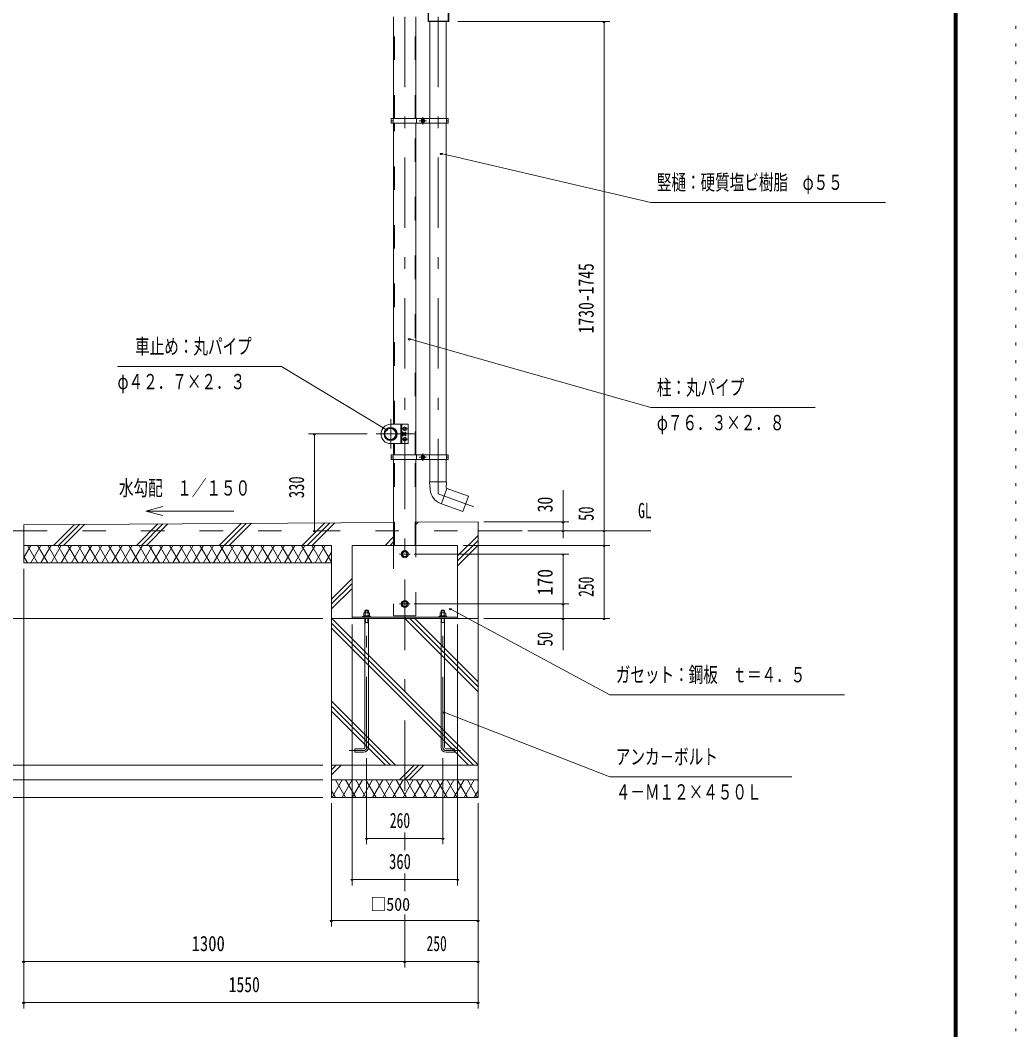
# Model space of a CAD drawing. Units: millimetres, scale not verified, with parts at other scales. Extents: x -22990 to 22993, y -10500 to 10500.
# Drawn here: x 14502 to 22993, y -3162 to 5449 of the extents above; entities that cross this region are included whole.
import ezdxf
from ezdxf.enums import TextEntityAlignment as Align

# ---------------------------------------------------------------- set-up
doc = ezdxf.new("R2010")
doc.units = ezdxf.units.MM
doc.header["$LTSCALE"] = 50
for name, pattern in [('USER2', [10, 4, -6]), ('USER3', [24, 12, -5, 2, -5]), ('USER4', [3, 0.5, -2.5])]:
    doc.linetypes.add(name, pattern=pattern)
for name, color, linetype, lineweight in [('0-6_2-02BOLD', 7, 'Continuous', 18), ('0-7_2-12HIDDEN', 3, 'USER2', 18), ('0-8_2-22CENTER', 3, 'USER3', 18), ('0-9_2-42THIN', 4, 'Continuous', 18), ('0-A_2-52DIM', 3, 'Continuous', 18), ('0-B_2-62HATCH', 2, 'Continuous', 18), ('0-C_F-F1PAPER', 5, 'Continuous', 18), ('0-D_F-E_J_ADD', 5, 'USER4', 18)]:
    doc.layers.add(name, color=color, linetype=linetype, lineweight=lineweight)
doc.styles.add('ＭＳ ゴシック', font='')
doc.styles.get('ＭＳ ゴシック').set_extended_font_data('MS Gothic')

msp = doc.modelspace()

# ---------------------------------------------------------------- linework, layer by layer
at = {"layer": '0-6_2-02BOLD'}
for p, q in [((17686.4, 5477.35), (17686.4, 4609.93)), ((17877.15, 4609.93), (17877.15, 5477.35)), ((17996.54, 5437.25), (17996.54, 4609.93)), ((18134.04, 4609.93), (18134.04, 5437.25)), ((17682.41, 4589.93), (17667.16, 4589.93)), ((17682.41, 4609.93), (17682.41, 4569.93)), ((17686.4, 4569.93), (17686.4, 2002.43)), ((17877.15, 1741.42), (17877.15, 4569.93)), ((17881.15, 4569.93), (17881.15, 4609.93)), ((17992.54, 4609.93), (17992.54, 4569.93)), ((17996.54, 4569.93), (17996.54, 1741.42)), ((18134.04, 1741.42), (18134.04, 4569.93)), ((18138.04, 4569.93), (18138.04, 4609.93)), ((18153.29, 4589.93), (18138.04, 4589.93)), ((17756.78, 1837.43), (17756.78, 2002.43)), ((17714.78, 1927.43), (17714.78, 1912.43)), ((17717.53, 1912.43), (17714.78, 1912.43)), ((17756.78, 1934.37), (17768.01, 1934.37)), ((17768.01, 1927.15), (17756.78, 1927.15)), ((17756.78, 1912.71), (17768.01, 1912.71)), ((17781.78, 1927.43), (17769.28, 1927.43)), ((17769.28, 1912.43), (17781.78, 1912.43)), ((17790.51, 1927.15), (17781.78, 1927.15)), ((17781.78, 1912.71), (17790.51, 1912.71)), ((17686.4, 1837.43), (17686.4, 1741.42)), ((17682.41, 1741.42), (17682.41, 1701.42)), ((17881.15, 1701.42), (17881.15, 1741.42)), ((17992.54, 1741.42), (17992.54, 1701.42)), ((18138.04, 1701.42), (18138.04, 1741.42)), ((17667.16, 1721.42), (17682.41, 1721.42)), ((17686.4, 1701.42), (17686.4, 969.93)), ((17877.15, 969.93), (17877.15, 1701.42)), ((17996.54, 1701.42), (17996.54, 1512.77)), ((18134.04, 1512.77), (18134.04, 1701.42)), ((18138.04, 1721.42), (18153.29, 1721.42)), ((17991.55, 1512.77), (17997.7, 1445.1)), ((18094.52, 1325.83), (18141.54, 1455.04)), ((14531.77, 1144.93), (17686.4, 1165.28)), ((14531.77, 1094.93), (14156.77, 1094.93)), ((18406.77, 1094.93), (18781.77, 1094.93)), ((17156.77, 344.93), (18406.77, 344.93)), ((17331.77, 356.18), (18231.78, 356.18)), ((17421.77, 356.18), (17421.77, 361.93)), ((17441.78, 412.67), (17471.78, 412.67)), ((17441.78, 344.93), (17441.78, -752.57)), ((17444.51, 392.17), (17444.51, 369.43)), ((17449.28, 361.93), (17456.78, 369.43)), ((17464.28, 369.43), (17456.78, 361.93)), ((17469.05, 369.43), (17469.05, 392.17)), ((17471.78, -752.57), (17471.78, 344.93)), ((17483.65, 361.93), (17483.65, 369.43)), ((18079.9, 361.93), (18079.9, 369.43)), ((18091.77, 394.43), (18091.77, 412.67)), ((18091.77, 344.93), (18091.77, -752.57)), ((18094.51, 369.43), (18094.51, 392.17)), ((18099.28, 369.43), (18106.77, 361.93)), ((18114.27, 361.93), (18106.77, 369.43)), ((18119.04, 369.43), (18119.04, 392.17)), ((18121.78, -752.57), (18121.78, 344.93)), ((18141.77, 361.93), (18141.77, 356.18)), ((17441.78, 311.18), (17471.78, 311.18)), ((18121.78, 311.18), (18091.77, 311.18)), ((18206.77, -795.07), (18134.27, -795.07)), ((17156.77, -905.07), (18406.77, -905.07)), ((18406.77, -1030.07), (17156.77, -1030.07))]:
    msp.add_line(p, q, dxfattribs=at)
for points in [[(17984.27, 5549.75), (17981.28, 5549.75), (17981.28, 5437.25), (18156.28, 5437.25), (18156.28, 5549.75), (18153.27, 5549.75), (18153.27, 5445.25), (18148.28, 5440.25), (17989.28, 5440.25), (17984.27, 5445.25)], [(18153.29, 4569.93), (17667.16, 4569.93), (17667.16, 4609.93), (18153.29, 4609.93)], [(17949.35, 4597.15), (17936.85, 4604.36), (17924.35, 4597.15), (17924.35, 4582.71), (17936.85, 4575.49), (17949.35, 4582.71)], [(17769.28, 1972.15), (17781.78, 1979.36), (17794.28, 1972.15), (17794.28, 1957.71), (17781.78, 1950.5), (17769.28, 1957.71)], [(17791.78, 1907.68), (17791.78, 1932.18), (17790.51, 1934.37), (17781.78, 1934.37), (17781.78, 1905.5), (17790.51, 1905.5)], [(17769.28, 1882.15), (17781.78, 1889.36), (17794.28, 1882.15), (17794.28, 1867.71), (17781.78, 1860.5), (17769.28, 1867.71)], [(17667.16, 1701.42), (17667.16, 1741.42), (18153.29, 1741.42), (18153.29, 1701.42)], [(17924.35, 1728.64), (17924.35, 1714.21), (17936.85, 1706.99), (17949.35, 1714.21), (17949.35, 1728.64), (17936.85, 1735.86)], [(17794.04, 873.68), (17769.51, 873.68), (17757.24, 894.93), (17769.51, 916.18), (17794.04, 916.18), (17806.31, 894.93)], [(17794.04, 448.68), (17806.31, 469.93), (17794.04, 491.18), (17769.51, 491.18), (17757.24, 469.93), (17769.51, 448.68)]]:
    msp.add_lwpolyline(points, close=True, dxfattribs=at)
for points in [[(17661.78, 2002.43), (17811.77, 2002.43), (17811.77, 1837.43), (17661.78, 1837.43)], [(17714.78, 1912.43), (17712.28, 1914.93), (17712.28, 1924.93), (17714.78, 1927.43), (17717.53, 1927.43)], [(17768.01, 1934.37), (17769.28, 1932.18), (17769.28, 1907.68), (17768.01, 1905.5), (17756.78, 1905.5)], [(17991.55, 1512.77), (18139.04, 1512.77), (18134.04, 1457.77), (18324.06, 1388.61), (18277.04, 1259.4), (18087.6, 1328.35)], [(17156.77, 819.93), (14531.77, 819.93), (14531.77, 1144.93)], [(17877.15, 1166.51), (18406.77, 1169.93), (18406.77, -1180.07)], [(18406.77, -1180.07), (17156.77, -1180.07), (17156.77, 969.93), (14531.77, 969.93)], [(18231.78, 344.93), (18231.78, 969.93), (17331.77, 969.93), (17331.77, 344.93)], [(17421.77, 361.93), (17491.77, 361.93), (17491.77, 356.18)], [(17483.65, 369.43), (17429.9, 369.43), (17429.9, 361.93)], [(17432.24, 369.43), (17432.24, 392.17), (17436.15, 394.43), (17477.4, 394.43), (17481.31, 392.17), (17481.31, 369.43)], [(17471.78, 394.43), (17471.78, 412.67), (17466.77, 417.67), (17446.77, 417.67), (17441.78, 412.67), (17441.78, 394.43)], [(18141.77, 361.93), (18071.78, 361.93), (18071.78, 356.18)], [(18079.9, 369.43), (18133.65, 369.43), (18133.65, 361.93)], [(18127.4, 394.43), (18086.15, 394.43), (18082.24, 392.17), (18082.24, 369.43)], [(18121.78, 394.43), (18121.78, 412.67), (18091.77, 412.67), (18096.78, 417.67), (18116.77, 417.67), (18121.78, 412.67)], [(18127.4, 394.43), (18131.31, 392.17), (18131.31, 369.43)], [(17429.27, -765.07), (17356.77, -765.07), (17356.77, -795.07), (17429.27, -795.07)], [(18134.27, -765.07), (18206.77, -765.07), (18206.77, -795.07)]]:
    msp.add_lwpolyline(points, dxfattribs=at)
for centre, radius in [((17936.85, 4589.93), 15.62), ((17936.85, 4589.93), 12.25), ((17661.78, 1919.93), 56.25), ((17658.9, 1919.93), 53.38), ((17658.9, 1919.93), 47.62), ((17781.78, 1964.93), 15.62), ((17781.78, 1964.93), 12.25), ((17781.78, 1874.93), 15.62), ((17781.78, 1874.93), 12.25), ((17936.85, 1721.42), 15.62), ((17936.85, 1721.42), 12.25), ((17781.78, 894.93), 30), ((17781.78, 894.93), 20.62), ((17781.78, 469.93), 30), ((17781.78, 469.93), 20.62)]:
    msp.add_circle(centre, radius, dxfattribs=at)
for centre, radius, start, end in [((17661.78, 1919.93), 82.5, 90, 270), ((17763.48, 1930.76), 5.79, 321.46857, 360), ((17748, 1919.93), 21.27, 340.17088, 19.83133), ((17763.48, 1909.1), 5.79, 0, 38.54623), ((17770.5, 1919.93), 21.27, 340.16867, 19.82912), ((17785.98, 1909.1), 5.79, 0, 38.53143), ((17785.99, 1930.76), 5.79, 321.45377, 0), ((18134.63, 1457.55), 137.5, 185.19513, 249.99989), ((17438.37, 384.97), 9.46, 49.5701, 90), ((17456.78, 359.98), 34.45, 69.13593, 110.86406), ((17475.18, 384.97), 9.46, 90, 130.42989), ((18088.37, 384.97), 9.46, 49.57011, 90), ((18106.77, 359.98), 34.45, 69.13594, 110.86407), ((18125.18, 384.97), 9.46, 90, 130.4299), ((17429.27, -752.57), 42.5, 270, 0), ((17429.27, -752.57), 12.5, 270, 0), ((18134.27, -752.57), 42.5, 180, 270), ((18134.27, -752.57), 12.5, 180, 270)]:
    msp.add_arc(centre, radius, start, end, dxfattribs=at)
at = {"layer": '0-7_2-12HIDDEN'}
for p, q in [((17693.4, 4609.93), (17693.4, 5477.35)), ((17870.15, 4609.93), (17870.15, 5477.35)), ((17693.4, 2002.43), (17693.4, 4569.93)), ((17870.15, 1741.42), (17870.15, 4569.93)), ((17748.78, 1837.43), (17748.78, 2002.43)), ((17693.4, 1741.42), (17693.4, 1837.43)), ((17693.4, 969.93), (17693.4, 1701.42)), ((17870.15, 969.93), (17870.15, 1701.42)), ((14531.77, 1094.93), (18406.77, 1094.93)), ((17686.4, 969.93), (17686.4, 369.93))]:
    msp.add_line(p, q, dxfattribs=at)
msp.add_lwpolyline([(17686.4, 369.93), (17877.15, 369.93), (17877.15, 969.93)], dxfattribs=at)
at = {"layer": '0-8_2-22CENTER'}
for p, q in [((17781.78, 5477.35), (17781.78, -1274.96)), ((17968.1, 4589.93), (17905.6, 4589.93)), ((17936.85, 4621.18), (17936.85, 4558.68)), ((17661.78, 1794.93), (17661.78, 2044.93)), ((17861.78, 1919.93), (17536.78, 1919.93)), ((17750.52, 1964.93), (17813.03, 1964.93)), ((17814.66, 1874.93), (17750.52, 1874.93)), ((17936.85, 1690.18), (17936.85, 1752.67)), ((17905.6, 1721.42), (17968.1, 1721.42)), ((17826.78, 894.93), (17736.78, 894.93)), ((17456.78, -752.57), (17456.78, 447.67)), ((17826.78, 469.93), (17736.78, 469.93)), ((18106.77, -752.57), (18106.77, 447.67)), ((17429.27, -780.07), (17306.78, -780.07)), ((18134.27, -780.07), (18256.77, -780.07))]:
    msp.add_line(p, q, dxfattribs=at)
msp.add_lwpolyline([(18065.29, 5477.35), (18065.29, 1409.63), (18372.15, 1297.94)], dxfattribs=at)
for centre, start, end in [((17429.27, -752.57), 270, 0), ((18134.27, -752.57), 180, 270)]:
    msp.add_arc(centre, 27.5, start, end, dxfattribs=at)
at = {"layer": '0-9_2-42THIN'}
for p, q in [((17712.78, 1925.43), (17717.76, 1925.43)), ((17717.76, 1914.43), (17712.78, 1914.43)), ((17781.78, 1925.43), (17769.28, 1925.43)), ((17769.28, 1914.43), (17781.78, 1914.43)), ((17445.53, 394.43), (17445.53, 416.41)), ((17468.03, 416.41), (17468.03, 394.43)), ((18095.52, 416.41), (18095.52, 394.43)), ((18118.03, 394.43), (18118.03, 416.41))]:
    msp.add_line(p, q, dxfattribs=at)
for points in [[(17445.53, 344.93), (17445.53, 311.18), (17441.78, 304.69)], [(17471.78, 304.69), (17468.03, 311.18), (17468.03, 344.93)], [(18095.52, 344.93), (18095.52, 311.18), (18091.77, 304.69)], [(18121.78, 304.69), (18118.03, 311.18), (18118.03, 344.93)]]:
    msp.add_lwpolyline(points, dxfattribs=at)
at = {"layer": '0-A_2-52DIM'}
for p, q in [((19531.78, 5437.25), (18234.27, 5437.25)), ((19491.78, 5437.25), (19471.78, 5437.25)), ((19481.78, 344.93), (19481.78, 5437.25)), ((18103.38, 4310.98), (18083.38, 4310.98)), ((17830.47, 2730.46), (17810.47, 2730.46)), ((17461.78, 1919.93), (16961.78, 1919.93)), ((17021.78, 1919.93), (17001.78, 1919.93)), ((17011.78, 1919.93), (17011.78, 1094.93)), ((17634.86, 1956.41), (17614.86, 1956.41)), ((19131.78, 1032.16), (19131.78, 1439.93)), ((15572.54, 1262.63), (16322.54, 1262.63)), ((18456.77, 1169.93), (19181.77, 1169.93)), ((19141.78, 1169.93), (19121.78, 1169.93)), ((17021.78, 1094.93), (17001.78, 1094.93)), ((18831.77, 1094.93), (19881.78, 1094.93)), ((19141.78, 1094.93), (19121.78, 1094.93)), ((19491.78, 1094.93), (19471.78, 1094.93)), ((18281.78, 969.93), (19531.78, 969.93)), ((19491.78, 969.93), (19471.78, 969.93)), ((19181.77, 894.93), (17860.78, 894.93)), ((19141.78, 894.93), (19121.78, 894.93)), ((19131.78, 894.93), (19131.78, 74.93)), ((14531.77, -2980.07), (14531.77, 769.93)), ((19181.77, 469.93), (17860.78, 469.93)), ((19141.78, 469.93), (19121.78, 469.93)), ((17081.77, 344.93), (13056.78, 344.93)), ((18179.82, 428.62), (18159.82, 428.62)), ((18456.77, 344.93), (19531.78, 344.93)), ((19141.78, 344.93), (19121.78, 344.93)), ((19491.78, 344.93), (19471.78, 344.93)), ((17331.77, 294.93), (17331.77, -1930.07)), ((18231.78, -1930.07), (18231.78, 294.93)), ((18124.47, -451.73), (18104.47, -451.73)), ((17456.78, -1580.07), (17456.78, -845.07)), ((18106.77, -1580.07), (18106.77, -845.07)), ((17081.77, -905.07), (13406.77, -905.07)), ((13406.77, -1030.07), (17081.77, -1030.07)), ((12706.77, -1180.07), (17081.77, -1180.07)), ((17156.77, -1230.07), (17156.77, -2280.07)), ((18406.77, -2980.07), (18406.77, -1230.07)), ((17466.78, -1530.07), (17446.78, -1530.07)), ((18106.77, -1530.07), (17456.78, -1530.07)), ((17781.78, -1480.07), (17781.78, -1630.37)), ((18116.77, -1530.07), (18096.77, -1530.07)), ((17341.77, -1880.07), (17321.77, -1880.07)), ((17331.77, -1880.07), (18231.78, -1880.07)), ((17781.78, -1830.07), (17781.78, -1978.58)), ((18241.78, -1880.07), (18221.78, -1880.07)), ((17166.77, -2230.07), (17146.77, -2230.07)), ((17156.77, -2230.07), (18406.77, -2230.07)), ((17781.78, -2180.07), (17781.78, -2630.07)), ((18416.77, -2230.07), (18396.77, -2230.07)), ((14541.77, -2580.07), (14521.77, -2580.07)), ((18406.77, -2580.07), (14531.77, -2580.07)), ((17791.78, -2580.07), (17771.78, -2580.07)), ((18416.77, -2580.07), (18396.77, -2580.07)), ((14541.77, -2930.07), (14521.77, -2930.07)), ((14531.77, -2930.07), (18406.77, -2930.07)), ((18416.77, -2930.07), (18396.77, -2930.07))]:
    msp.add_line(p, q, dxfattribs=at)
for points in [[(21881.78, 3894.93), (19881.78, 3894.93), (18093.38, 4310.98)], [(17820.47, 2730.46), (19881.78, 2144.93), (21281.78, 2144.93)], [(15331.77, 2494.93), (16731.78, 2494.93), (17624.86, 1956.41)], [(15717.43, 1301.46), (15572.54, 1262.63), (15717.43, 1223.81)], [(18169.82, 428.62), (19531.78, -305.07), (21531.78, -305.07)], [(21081.77, -1005.07), (19531.78, -1005.07), (18114.47, -451.73)]]:
    msp.add_lwpolyline(points, dxfattribs=at)
for centre in [(19481.78, 5437.25), (18093.38, 4310.98), (17820.47, 2730.46), (17011.78, 1919.93), (17624.86, 1956.41), (19131.78, 1169.93), (17011.78, 1094.93), (19131.78, 1094.93), (19481.78, 1094.93), (19481.78, 969.93), (19131.78, 894.93), (19131.78, 469.93), (18169.82, 428.62), (19131.78, 344.93), (19481.78, 344.93), (18114.47, -451.73), (17456.78, -1530.07), (18106.77, -1530.07), (17331.77, -1880.07), (18231.78, -1880.07), (17156.77, -2230.07), (18406.77, -2230.07), (14531.77, -2580.07), (17781.78, -2580.07), (18406.77, -2580.07), (14531.77, -2930.07), (18406.77, -2930.07)]:
    msp.add_arc(centre, 10, 180, 0, dxfattribs=at)
at = {"layer": '0-B_2-62HATCH'}
for p, q in [((14785.92, 969.93), (14963.71, 1147.72)), ((15006.41, 1147.99), (14828.35, 969.93)), ((14870.77, 969.93), (15049.11, 1148.27)), ((15493.03, 969.93), (15675.41, 1152.31)), ((15535.45, 969.93), (15718.11, 1152.59)), ((15760.81, 1152.86), (15577.88, 969.93)), ((16200.14, 969.93), (16387.11, 1156.9)), ((16429.81, 1157.18), (16242.56, 969.93)), ((16284.99, 969.93), (16472.51, 1157.45)), ((16907.24, 969.93), (17098.8, 1161.49)), ((17141.51, 1161.77), (16949.67, 969.93)), ((16992.09, 969.93), (17184.21, 1162.04)), ((17877.15, 1147.87), (17895.9, 1166.64)), ((17686.4, 1041.98), (17614.35, 969.93)), ((18406.77, 1055.25), (18231.78, 880.25)), ((14531.77, 865.77), (14591.91, 969.93)), ((14563.05, 969.93), (14649.65, 819.93)), ((14678.51, 969.93), (14591.92, 819.93)), ((14649.65, 969.93), (14736.25, 819.93)), ((14678.51, 819.93), (14765.12, 969.93)), ((14822.86, 819.93), (14736.25, 969.93)), ((14765.12, 819.93), (14851.72, 969.93)), ((14822.86, 969.93), (14909.45, 819.93)), ((14938.33, 969.93), (14851.72, 819.93)), ((14996.06, 819.93), (14909.46, 969.93)), ((14938.33, 819.93), (15024.92, 969.93)), ((14996.06, 969.93), (15082.66, 819.93)), ((15111.53, 969.93), (15024.92, 819.93)), ((15169.26, 819.93), (15082.66, 969.93)), ((15111.53, 819.93), (15198.13, 969.93)), ((15169.26, 969.93), (15255.87, 819.93)), ((15284.73, 969.93), (15198.13, 819.93)), ((15342.47, 819.93), (15255.87, 969.93)), ((15284.73, 819.93), (15371.34, 969.93)), ((15342.47, 969.93), (15429.07, 819.93)), ((15457.94, 969.93), (15371.34, 819.93)), ((15515.67, 819.93), (15429.07, 969.93)), ((15457.94, 819.93), (15544.54, 969.93)), ((15602.28, 819.93), (15515.67, 969.93)), ((15631.14, 969.93), (15544.54, 819.93)), ((15602.28, 969.93), (15688.88, 819.93)), ((15717.75, 969.93), (15631.14, 819.93)), ((15775.48, 819.93), (15688.88, 969.93)), ((15717.75, 819.93), (15804.35, 969.93)), ((15775.48, 969.93), (15862.09, 819.93)), ((15890.95, 969.93), (15804.35, 819.93)), ((15948.69, 819.93), (15862.09, 969.93)), ((15890.95, 819.93), (15977.55, 969.93)), ((15948.69, 969.93), (16035.29, 819.93)), ((16064.16, 969.93), (15977.56, 819.93)), ((16121.89, 819.93), (16035.29, 969.93)), ((16064.16, 819.93), (16150.76, 969.93)), ((16121.89, 969.93), (16208.5, 819.93)), ((16237.36, 969.93), (16150.76, 819.93)), ((16295.1, 819.93), (16208.5, 969.93)), ((16237.36, 819.93), (16323.97, 969.93)), ((16295.1, 969.93), (16381.7, 819.93)), ((16410.57, 969.93), (16323.97, 819.93)), ((16468.3, 819.93), (16381.7, 969.93)), ((16410.57, 819.93), (16497.17, 969.93)), ((16468.3, 969.93), (16554.9, 819.93)), ((16583.77, 969.93), (16497.17, 819.93)), ((16641.51, 819.93), (16554.91, 969.93)), ((16583.77, 819.93), (16670.37, 969.93)), ((16641.51, 969.93), (16728.11, 819.93)), ((16756.98, 969.93), (16670.38, 819.93)), ((16814.71, 819.93), (16728.11, 969.93)), ((16756.98, 819.93), (16843.58, 969.93)), ((16814.71, 969.93), (16901.32, 819.93)), ((16930.18, 969.93), (16843.58, 819.93)), ((16901.32, 969.93), (16987.92, 819.93)), ((16930.18, 819.93), (17016.78, 969.93)), ((17074.52, 819.93), (16987.92, 969.93)), ((17016.79, 819.93), (17103.39, 969.93)), ((17074.52, 969.93), (17156.77, 827.47)), ((17656.78, 969.93), (17686.4, 999.56)), ((18231.78, 837.83), (18406.77, 1012.82)), ((18406.77, 970.4), (18231.78, 795.4)), ((14563.05, 819.93), (14531.77, 874.09)), ((17103.39, 819.93), (17156.77, 912.4)), ((17156.77, 512.36), (17331.77, 687.36)), ((17331.77, 644.93), (17156.77, 469.93)), ((17156.77, 427.5), (17331.77, 602.5)), ((18406.77, -901.85), (17159.99, 344.93)), ((17782.24, 344.93), (18406.77, -279.6)), ((18406.77, -237.17), (17824.67, 344.93)), ((17867.1, 344.93), (18406.77, -194.75)), ((18406.77, 348.14), (18403.56, 344.93)), ((17156.77, 305.72), (18367.56, -905.07)), ((18325.14, -905.07), (17156.77, 263.29)), ((17156.77, -358.96), (17702.88, -905.07)), ((17660.46, -905.07), (17156.77, -401.39)), ((17156.77, -443.81), (17618.03, -905.07)), ((17156.77, -986.71), (17238.41, -905.07)), ((17195.99, -905.07), (17156.77, -944.28)), ((17860.67, -905.07), (17735.67, -1030.07)), ((17778.09, -1030.07), (17903.09, -905.07)), ((17820.52, -1030.07), (17945.52, -905.07)), ((17161.12, -1030.07), (17156.77, -1037.6)), ((17247.73, -1030.07), (17161.12, -1180.07)), ((17276.59, -1180.07), (17189.99, -1030.07)), ((17334.33, -1030.07), (17247.73, -1180.07)), ((17276.59, -1030.07), (17363.2, -1180.07)), ((17334.33, -1180.07), (17420.93, -1030.07)), ((17449.8, -1180.07), (17363.2, -1030.07)), ((17507.53, -1030.07), (17420.93, -1180.07)), ((17449.8, -1030.07), (17536.4, -1180.07)), ((17507.53, -1180.07), (17594.14, -1030.07)), ((17623.01, -1180.07), (17536.4, -1030.07)), ((17680.74, -1030.07), (17594.14, -1180.07)), ((17623, -1030.07), (17709.61, -1180.07)), ((17680.74, -1180.07), (17767.34, -1030.07)), ((17709.61, -1030.07), (17796.21, -1180.07)), ((17767.34, -1180.07), (17853.94, -1030.07)), ((17882.81, -1180.07), (17796.21, -1030.07)), ((17940.54, -1030.07), (17853.94, -1180.07)), ((17882.81, -1030.07), (17969.42, -1180.07)), ((17940.54, -1180.07), (18027.15, -1030.07)), ((18056.02, -1180.07), (17969.42, -1030.07)), ((18113.75, -1030.07), (18027.15, -1180.07)), ((18056.02, -1030.07), (18142.62, -1180.07)), ((18113.75, -1180.07), (18200.35, -1030.07)), ((18229.22, -1180.07), (18142.62, -1030.07)), ((18286.96, -1030.07), (18200.35, -1180.07)), ((18229.22, -1030.07), (18315.82, -1180.07)), ((18286.96, -1180.07), (18373.56, -1030.07)), ((18402.43, -1180.07), (18315.82, -1030.07)), ((18402.43, -1030.07), (18406.77, -1037.6)), ((17189.99, -1180.07), (17156.77, -1122.53)), ((18406.77, -1122.54), (18373.56, -1180.07))]:
    msp.add_line(p, q, dxfattribs=at)
at = {"layer": '0-C_F-F1PAPER'}
for points in [[(22493.19, -10000), (-6206.81, -10000), (-6206.81, 10100), (22493.19, 10100)], [(22490.68, -9997.5), (-6204.31, -9997.5), (-6204.31, 10097.5), (22490.68, 10097.5)], [(22488.19, -9995), (22488.19, 10095), (-6201.81, 10095), (-6201.81, -9995)], [(22485.69, -9992.5), (-6199.31, -9992.5), (-6199.31, 10092.5), (22485.69, 10092.5)], [(22483.19, -9990), (22483.19, 10090), (-6196.81, 10090), (-6196.81, -9990)], [(22480.69, -9987.5), (-6194.31, -9987.5), (-6194.31, 10087.5), (22480.69, 10087.5)], [(22478.18, -9985), (22478.18, 10085), (-6191.81, 10085), (-6191.81, -9985)], [(22475.69, -9982.5), (-6189.31, -9982.5), (-6189.31, 10082.5), (22475.69, 10082.5)], [(22473.19, -9980), (22473.19, 10080), (-6186.81, 10080), (-6186.81, -9980)], [(22470.69, -9977.5), (-6184.31, -9977.5), (-6184.31, 10077.5), (22470.69, 10077.5)], [(22468.19, -9975), (-6181.81, -9975), (-6181.81, 10075), (22468.19, 10075)]]:
    msp.add_lwpolyline(points, close=True, dxfattribs=at)
at = {"layer": '0-D_F-E_J_ADD'}
msp.add_lwpolyline([(22993.19, -10500), (-6706.81, -10500), (-6706.81, 10500), (22993.19, 10500)], close=True, dxfattribs=at)

# ---------------------------------------------------------------- texts
at = {"layer": '0-A_2-52DIM', "color": 7, "style": 'ＭＳ ゴシック'}
for s, height, width, p in [('竪樋：硬質塩ビ樹脂\u3000φ５５', 130.2, 0.7, (19931.78, 3962.7)), ('車止め：丸パイプ', 130.2, 0.7, (15481.77, 2562.7)), ('φ４２．７×２．３', 130.2, 0.7, (15331.77, 2262.7)), ('柱：丸パイプ', 130.2, 0.7, (19931.78, 2212.7)), ('φ７６．３×２．８', 130.2, 0.7, (19931.78, 1912.7)), ('水勾配\u3000１／１５０', 130.2, 0.7, (15344.08, 1355.4)), ('GL', 130.2, 0.65, (19771.77, 1162.7)), ('ガセット：鋼板\u3000ｔ＝４．５', 130.2, 0.7, (19581.77, -237.3)), ('アンカ－ボルト', 130.2, 0.7, (19581.77, -937.3)), ('４－Ｍ１２×４５０Ｌ', 130.2, 0.7, (19581.77, -1237.31)), ('260', 130.2, 0.65, (17654.5, -1480.07)), ('360', 130.2, 0.7, (17648.06, -1830.07)), ('□500', 110.7, 0.9, (17488.02, -2180.07)), ('1300', 130.2, 0.8, (15963.66, -2530.07)), ('250', 130.2, 0.65, (17967.44, -2530.07)), ('1550', 130.2, 0.75, (16279.77, -2880.07))]:
    msp.add_text(s, height=height, dxfattribs=dict(at, width=width)).set_placement(p, align=Align.BOTTOM_LEFT)
for s, width, p in [('1730-1745', 0.75, (19431.78, 2778.8)), ('330', 0.7, (16961.78, 1372.6)), ('30', 0.75, (19081.78, 1251.62)), ('50', 0.7, (19431.78, 1178.21)), ('170', 0.85, (19081.78, 542.94)), ('250', 0.65, (19431.78, 530.6)), ('50', 0.7, (19081.78, 108.21))]:
    msp.add_text(s, height=130.2, rotation=90, dxfattribs=dict(at, width=width)).set_placement(p, align=Align.BOTTOM_LEFT)

doc.saveas('drawing.dxf')
